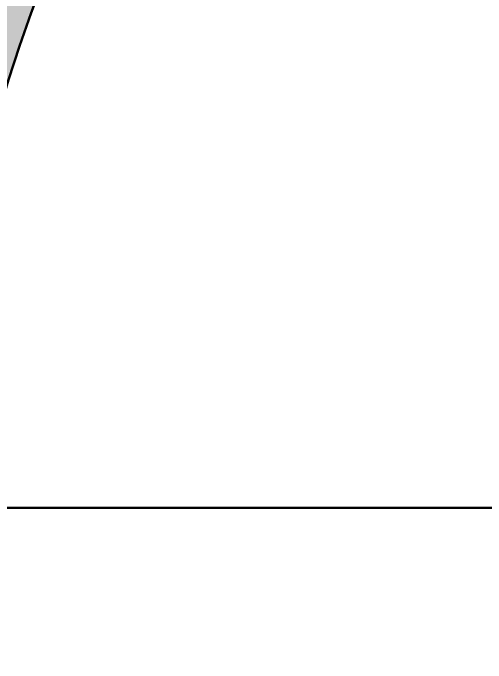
# Model space of a CAD drawing. Header units: metres. Extents: x -1161 to -1081, y 0 to 563.
# Drawn here: x -1105.8542 to -1105.6571, y 539.1577 to 539.4286 of the extents above; entities that cross this region are included whole.
import ezdxf

# ---------------------------------------------------------------- set-up
doc = ezdxf.new("R2010")
doc.units = ezdxf.units.M
doc.layers.add('G-ANNO-SYMB', color=7, linetype='Continuous', lineweight=35, true_color=0x0080ff)

# ---------------------------------------------------------------- blocks, each defined once
blk = doc.blocks.new('Drafting View - SectionHead-4898858-DRG-2873121 - DECK SLAB GENERAL ARRANGEMENT PLAN')
at = {"layer": 'G-ANNO-SYMB', "lineweight": 9}
h = blk.add_hatch(color=7, dxfattribs=at)
edge = h.paths.add_edge_path()
edge.add_line((-0.002, 0.009), (0.0024724, 0.0040027))
edge.add_arc((-0.002, 0), 0.006, 41.82771, 138.17229)
edge.add_line((-0.0064724, 0.0040027), (-0.002, 0.009))
at = {"layer": 'G-ANNO-SYMB', "color": 7, "lineweight": 50}
blk.add_arc((-0.002, 0), 0.006, 360, 180, dxfattribs=at)

msp = doc.modelspace()

# ---------------------------------------------------------------- linework, layer by layer
at = {"layer": 'G-ANNO-SYMB', "color": 7, "lineweight": 50}
msp.add_line((-1105.88307, 539.22233), (-1104.68307, 539.22233), dxfattribs=at)

# ---------------------------------------------------------------- block references
at = {"layer": 'G-ANNO-SYMB', "color": 7, "lineweight": 50, "xscale": 99.99999999999996, "yscale": 99.99999999999996, "zscale": 99.99999999999996, "rotation": 90.00000000000105}
msp.add_blockref('Drafting View - SectionHead-4898858-DRG-2873121 - DECK SLAB GENERAL ARRANGEMENT PLAN', (-1105.28307, 539.42233), dxfattribs=at)

doc.saveas('drawing.dxf')
